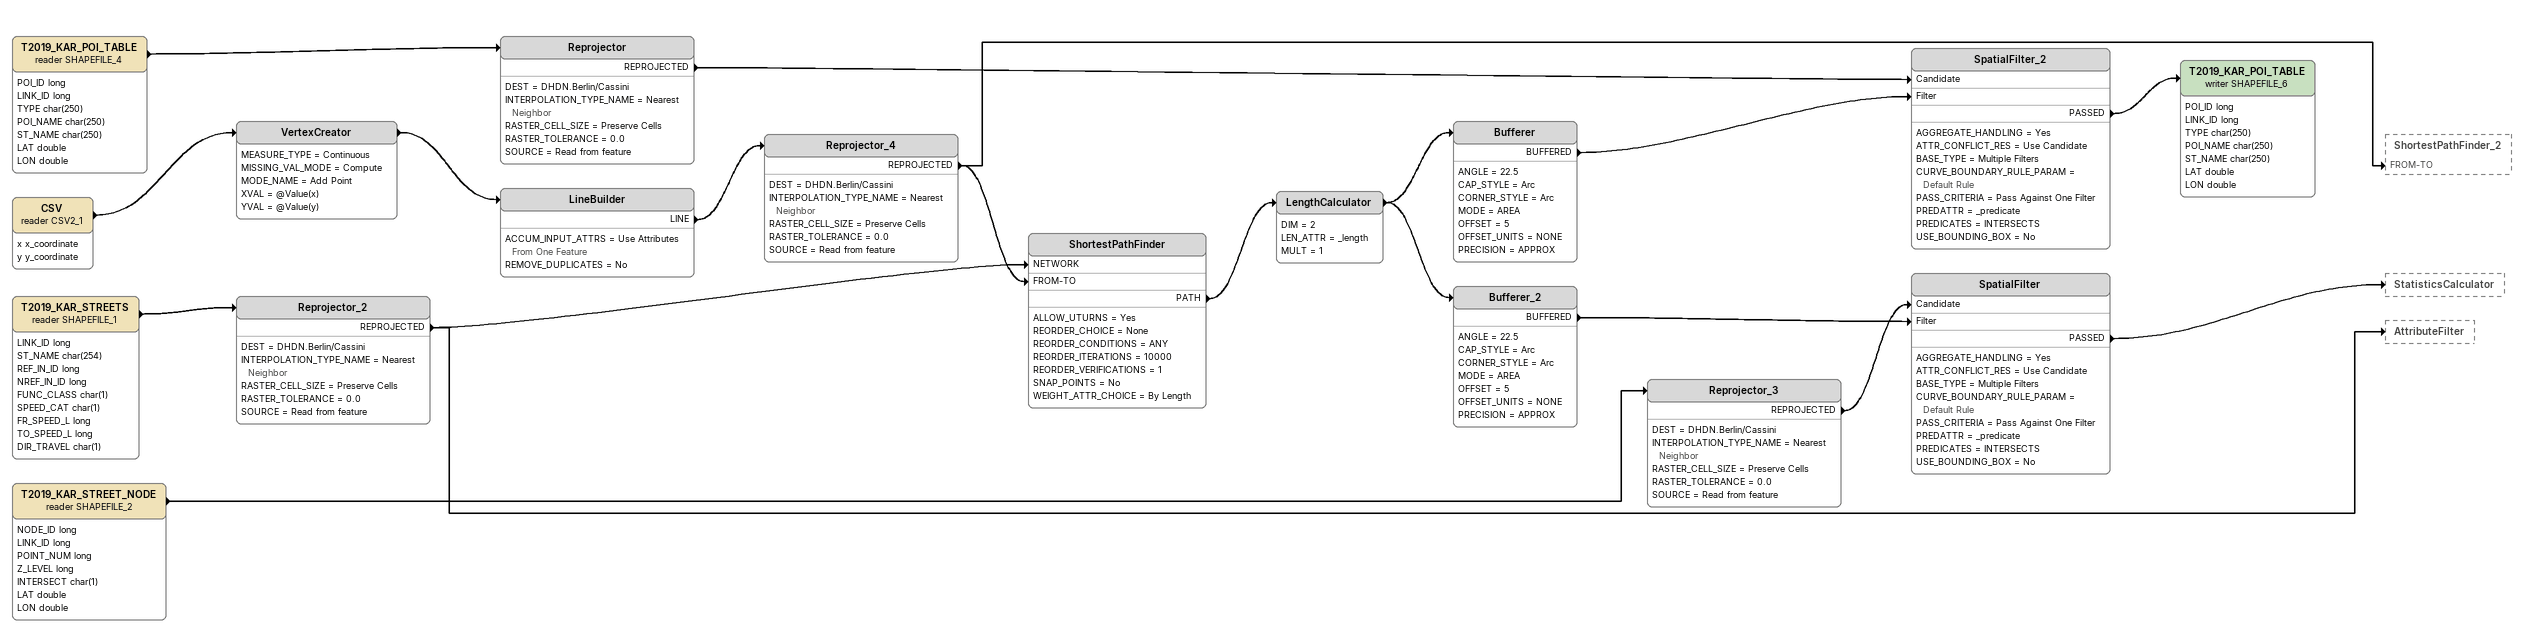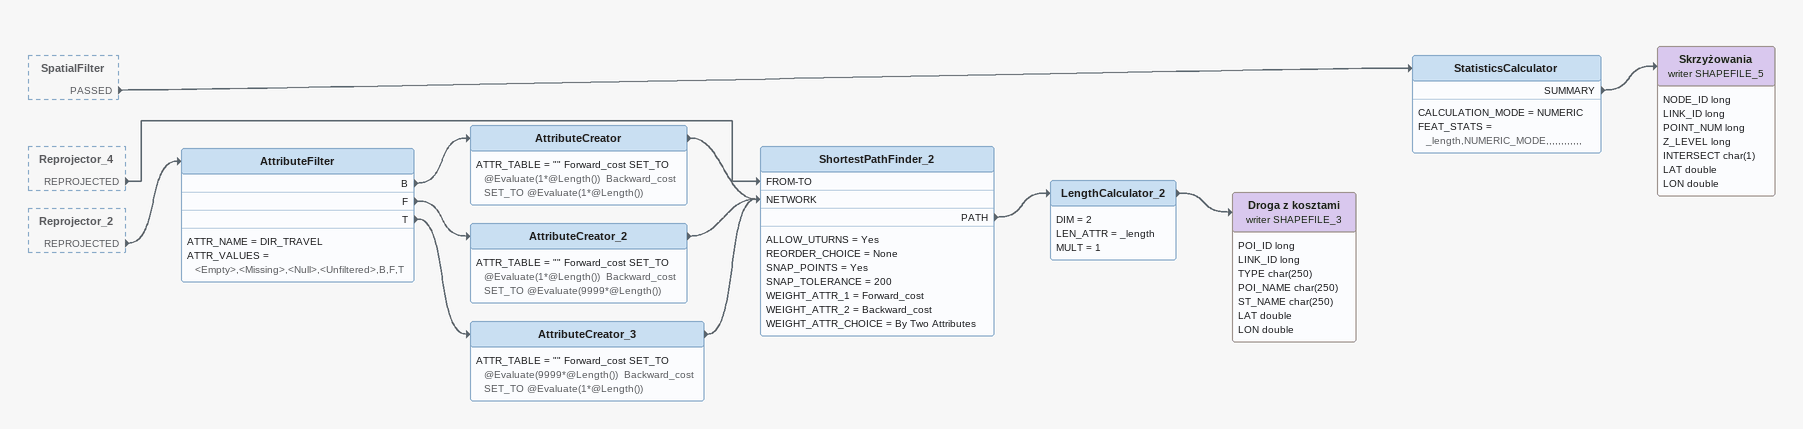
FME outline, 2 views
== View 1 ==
T2019_KAR_STREET_NODE (reader SHAPEFILE_2)
    attributes: NODE_ID long, LINK_ID long, POINT_NUM long, Z_LEVEL long, INTERSECT char(1), LAT double, LON double
    -> Reprojector_3
Reprojector_3
    DEST = DHDN.Berlin/Cassini
    INTERPOLATION_TYPE_NAME = Nearest Neighbor
    RASTER_CELL_SIZE = Preserve Cells
    RASTER_TOLERANCE = 0.0
    SOURCE = Read from feature
    REPROJECTED -> SpatialFilter [Candidate]
T2019_KAR_POI_TABLE (reader SHAPEFILE_4)
    attributes: POI_ID long, LINK_ID long, TYPE char(250), POI_NAME char(250), ST_NAME char(250), LAT double, LON double
    -> Reprojector
Reprojector
    DEST = DHDN.Berlin/Cassini
    INTERPOLATION_TYPE_NAME = Nearest Neighbor
    RASTER_CELL_SIZE = Preserve Cells
    RASTER_TOLERANCE = 0.0
    SOURCE = Read from feature
    REPROJECTED -> SpatialFilter_2 [Candidate]
CSV (reader CSV2_1)
    attributes: x x_coordinate, y y_coordinate
    -> VertexCreator
VertexCreator
    MEASURE_TYPE = Continuous
    MISSING_VAL_MODE = Compute
    MODE_NAME = Add Point
    XVAL = @Value(x)
    YVAL = @Value(y)
    -> LineBuilder
LineBuilder
    ACCUM_INPUT_ATTRS = Use Attributes From One Feature
    REMOVE_DUPLICATES = No
    LINE -> Reprojector_4
Reprojector_4
    DEST = DHDN.Berlin/Cassini
    INTERPOLATION_TYPE_NAME = Nearest Neighbor
    RASTER_CELL_SIZE = Preserve Cells
    RASTER_TOLERANCE = 0.0
    SOURCE = Read from feature
    REPROJECTED -> ShortestPathFinder [FROM-TO]
    REPROJECTED -> ShortestPathFinder_2 [FROM-TO]
T2019_KAR_STREETS (reader SHAPEFILE_1)
    attributes: LINK_ID long, ST_NAME char(254), REF_IN_ID long, NREF_IN_ID long, FUNC_CLASS char(1), SPEED_CAT char(1), FR_SPEED_L long, TO_SPEED_L long, DIR_TRAVEL char(1)
    -> Reprojector_2
Reprojector_2
    DEST = DHDN.Berlin/Cassini
    INTERPOLATION_TYPE_NAME = Nearest Neighbor
    RASTER_CELL_SIZE = Preserve Cells
    RASTER_TOLERANCE = 0.0
    SOURCE = Read from feature
    REPROJECTED -> ShortestPathFinder [NETWORK]
    REPROJECTED -> AttributeFilter
ShortestPathFinder
    ALLOW_UTURNS = Yes
    REORDER_CHOICE = None
    REORDER_CONDITIONS = ANY
    REORDER_ITERATIONS = 10000
    REORDER_VERIFICATIONS = 1
    SNAP_POINTS = No
    WEIGHT_ATTR_CHOICE = By Length
    PATH -> LengthCalculator
LengthCalculator
    DIM = 2
    LEN_ATTR = _length
    MULT = 1
    -> Bufferer
    -> Bufferer_2
Bufferer
    ANGLE = 22.5
    CAP_STYLE = Arc
    CORNER_STYLE = Arc
    MODE = AREA
    OFFSET = 5
    OFFSET_UNITS = NONE
    PRECISION = APPROX
    BUFFERED -> SpatialFilter_2 [Filter]
SpatialFilter_2
    AGGREGATE_HANDLING = Yes
    ATTR_CONFLICT_RES = Use Candidate
    BASE_TYPE = Multiple Filters
    CURVE_BOUNDARY_RULE_PARAM = Default Rule
    PASS_CRITERIA = Pass Against One Filter
    PREDATTR = _predicate
    PREDICATES = INTERSECTS
    USE_BOUNDING_BOX = No
    PASSED -> T2019_KAR_POI_TABLE (writer SHAPEFILE_6)
T2019_KAR_POI_TABLE (writer SHAPEFILE_6)
    attributes: POI_ID long, LINK_ID long, TYPE char(250), POI_NAME char(250), ST_NAME char(250), LAT double, LON double
Bufferer_2
    ANGLE = 22.5
    CAP_STYLE = Arc
    CORNER_STYLE = Arc
    MODE = AREA
    OFFSET = 5
    OFFSET_UNITS = NONE
    PRECISION = APPROX
    BUFFERED -> SpatialFilter [Filter]
SpatialFilter
    AGGREGATE_HANDLING = Yes
    ATTR_CONFLICT_RES = Use Candidate
    BASE_TYPE = Multiple Filters
    CURVE_BOUNDARY_RULE_PARAM = Default Rule
    PASS_CRITERIA = Pass Against One Filter
    PREDATTR = _predicate
    PREDICATES = INTERSECTS
    USE_BOUNDING_BOX = No
    PASSED -> StatisticsCalculator

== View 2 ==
SpatialFilter [outside]
    PASSED -> StatisticsCalculator
Reprojector_4 [outside]
    REPROJECTED -> ShortestPathFinder_2 [FROM-TO]
Reprojector_2 [outside]
    REPROJECTED -> AttributeFilter
StatisticsCalculator
    CALCULATION_MODE = NUMERIC
    FEAT_STATS = _length,NUMERIC_MODE,,,,,,,,,,,,
    SUMMARY -> Skrzyżowania (writer SHAPEFILE_5)
Skrzyżowania (writer SHAPEFILE_5)
    attributes: NODE_ID long, LINK_ID long, POINT_NUM long, Z_LEVEL long, INTERSECT char(1), LAT double, LON double
AttributeFilter
    ATTR_NAME = DIR_TRAVEL
    ATTR_VALUES = <Empty>,<Missing>,<Null>,<Unfiltered>,B,F,T
    B -> AttributeCreator
    F -> AttributeCreator_2
    T -> AttributeCreator_3
AttributeCreator
    ATTR_TABLE = "" Forward_cost SET_TO @Evaluate(1*@Length())  Backward_cost SET_TO @Evaluate(1*@Length())
    -> ShortestPathFinder_2 [NETWORK]
AttributeCreator_2
    ATTR_TABLE = "" Forward_cost SET_TO @Evaluate(1*@Length())  Backward_cost SET_TO @Evaluate(9999*@Length())
    -> ShortestPathFinder_2 [NETWORK]
AttributeCreator_3
    ATTR_TABLE = "" Forward_cost SET_TO @Evaluate(9999*@Length())  Backward_cost SET_TO @Evaluate(1*@Length())
    -> ShortestPathFinder_2 [NETWORK]
ShortestPathFinder_2
    ALLOW_UTURNS = Yes
    REORDER_CHOICE = None
    SNAP_POINTS = Yes
    SNAP_TOLERANCE = 200
    WEIGHT_ATTR_1 = Forward_cost
    WEIGHT_ATTR_2 = Backward_cost
    WEIGHT_ATTR_CHOICE = By Two Attributes
    PATH -> LengthCalculator_2
LengthCalculator_2
    DIM = 2
    LEN_ATTR = _length
    MULT = 1
    -> Droga z kosztami (writer SHAPEFILE_3)
Droga z kosztami (writer SHAPEFILE_3)
    attributes: POI_ID long, LINK_ID long, TYPE char(250), POI_NAME char(250), ST_NAME char(250), LAT double, LON double
